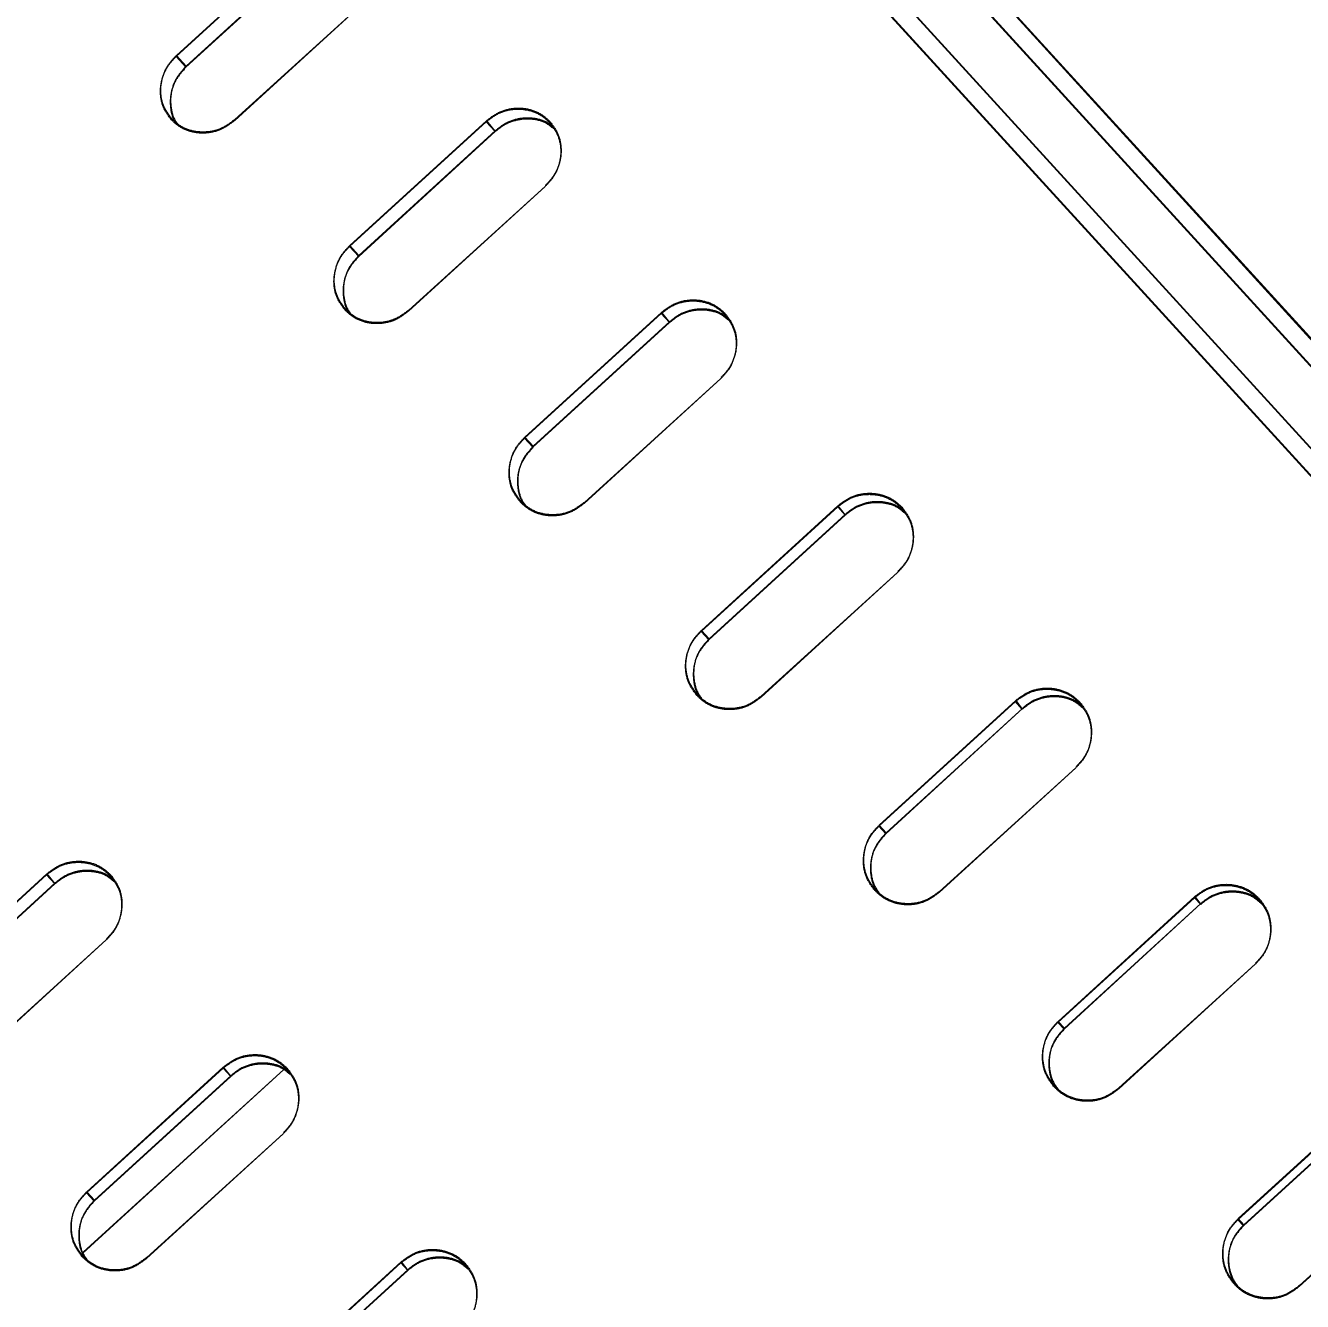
# Model space of a CAD drawing. Header units: millimetres. Extents: x -71377 to 516042, y -145869 to 441446.
# Drawn here: x 209384.9 to 209523, y 209928.9 to 210066.8 of the extents above; entities that cross this region are included whole.
import ezdxf

# ---------------------------------------------------------------- set-up
doc = ezdxf.new("R2010")
doc.units = ezdxf.units.MM
doc.header["$LTSCALE"] = 1000
doc.linetypes.add('_점선_M_', pattern=[3, 1.5, -1.5])
doc.linetypes.add('IMPORT-DASHEDX2 _4_', pattern=[152.4, 101.6, -50.8])
for name, color, linetype, lineweight in [('05', 5, 'IMPORT-DASHEDX2 _4_', 5), ('A-text-1', 3, 'Continuous', 5), ('AA_dash_M_', 7, '_점선_M_', 5), ('조경라인_dwg', 8, 'Continuous', 5)]:
    doc.layers.add(name, color=color, linetype=linetype, lineweight=lineweight)
doc.styles.add('나눔고딕_3', font='NanumGothic.ttf', dxfattribs={"height": 1400})

# ---------------------------------------------------------------- blocks, each defined once
blk = doc.blocks.new('조경라인_dwg-6847807-지반층 배치도')
at = {"layer": '05', "flags": 128}
for points in [[(209910.06, 209610.15), (209397.04, 210172.01), (209396.9, 210172.11), (209396.71, 210172.15), (209396.48, 210172.13), (209396.21, 210172.06), (209395.91, 210171.93), (209395.6, 210171.76), (209395.29, 210171.54), (209394.99, 210171.29), (209908.89, 209608.32), (209394.96, 210171.18), (209395.26, 210171.43), (209395.57, 210171.65), (209395.88, 210171.82), (209396.18, 210171.95), (209396.45, 210172.02), (209396.68, 210172.04), (209396.87, 210172), (209397.01, 210171.9), (209910.03, 209610.04)], [(209891.38, 209618.6), (209402.81, 210153.83), (209402.53, 210153.56), (209402.28, 210153.27), (209402.08, 210152.98), (209401.92, 210152.7), (209401.82, 210152.44), (209401.78, 210152.22), (209401.8, 210152.03), (209401.88, 210151.88), (209889.59, 209617.59), (209401.85, 210151.77), (209401.77, 210151.91), (209401.75, 210152.1), (209401.79, 210152.33), (209401.89, 210152.59), (209402.05, 210152.87), (209402.25, 210153.16), (209402.5, 210153.45), (209402.78, 210153.72), (209891.41, 209618.71)], [(209417.06, 210075.94), (209402.29, 210062.45), (209401.24, 210063.61), (209416.01, 210077.09), (209417.03, 210075.82), (209402.26, 210062.34), (209401.2, 210063.49), (209415.97, 210076.98), (209417.03, 210075.82)], [(209407.56, 210056.68), (209422.3, 210070.06), (209407.53, 210056.57)], [(209435.74, 210055.48), (209420.97, 210041.99), (209419.99, 210043.07), (209434.76, 210056.55), (209435.71, 210055.37), (209420.94, 210041.88), (209419.96, 210042.95), (209434.73, 210056.44), (209435.71, 210055.37)], [(209426.37, 210036.08), (209441.11, 210049.45), (209426.34, 210035.97)], [(209454.59, 210034.83), (209439.82, 210021.35), (209438.91, 210022.34), (209453.68, 210035.83), (209454.56, 210034.72), (209439.79, 210021.24), (209438.88, 210022.23), (209453.65, 210035.71), (209454.56, 210034.72)], [(209445.35, 210015.29), (209460.09, 210028.66), (209445.32, 210015.18)], [(209473.6, 210014.02), (209458.83, 210000.53), (209458, 210001.44), (209472.77, 210014.93), (209473.56, 210013.91), (209458.79, 210000.42), (209457.97, 210001.33), (209472.74, 210014.81), (209473.56, 210013.91)], [(209464.48, 209994.34), (209479.22, 210007.71), (209464.45, 209994.22)], [(209483.76, 209973.23), (209498.5, 209986.6), (209483.73, 209973.12)], [(209388.13, 209974.15), (209373.36, 209960.66), (209372.45, 209961.65), (209387.22, 209975.14), (209388.09, 209974.04), (209373.32, 209960.55), (209372.42, 209961.54), (209387.19, 209975.03), (209388.09, 209974.04)], [(209378.89, 209954.61), (209393.63, 209967.98), (209378.86, 209954.49)], [(209503.16, 209951.98), (209517.9, 209965.35), (209503.13, 209951.87)], [(209391.13, 209934.23), (209412.84, 209953.96), (209391.1, 209934.12)], [(209407.13, 209953.33), (209392.36, 209939.85), (209391.53, 209940.75), (209406.3, 209954.24), (209407.1, 209953.22), (209392.33, 209939.74), (209391.5, 209940.64), (209406.27, 209954.13), (209407.1, 209953.22)], [(209531.43, 209950.68), (209516.66, 209937.2), (209516.06, 209937.85), (209530.83, 209951.33), (209531.4, 209950.57), (209516.63, 209937.08), (209516.03, 209937.74), (209530.8, 209951.22), (209531.4, 209950.57)], [(209398.02, 209933.65), (209412.76, 209947.02), (209397.99, 209933.54)], [(209522.67, 209930.61), (209537.41, 209943.98), (209522.64, 209930.5)], [(209426.28, 209932.36), (209411.51, 209918.87), (209410.76, 209919.7), (209425.53, 209933.18), (209426.25, 209932.25), (209411.48, 209918.76), (209410.73, 209919.59), (209425.5, 209933.07), (209426.25, 209932.25)]]:
    blk.add_lwpolyline(points, dxfattribs=at)
for points in [[(209491.99, 209993.87), (209492.71, 209992.93), (209491.96, 209993.76), (209477.19, 209980.27), (209477.94, 209979.45), (209492.75, 209993.04), (209477.98, 209979.56), (209477.23, 209980.38)], [(209511.35, 209972.67), (209512, 209971.82), (209511.32, 209972.55), (209496.55, 209959.07), (209497.23, 209958.33), (209512.03, 209971.93), (209497.26, 209958.44), (209496.58, 209959.18)]]:
    blk.add_lwpolyline(points, close=True, dxfattribs=at)
at = {"layer": '05'}
for points, knots in [([(209400.67, 210056.66), (209400.36, 210057.09), (209399.73, 210057.94), (209399.42, 210059.56), (209399.64, 210061.2), (209400.3, 210062.56), (209400.95, 210063.23), (209401.2, 210063.49)], [0, 0, 0, 0, 0.21469, 0.429382, 0.644075, 0.858772, 1, 1, 1, 1]), ([(209400.7, 210056.78), (209400.39, 210057.2), (209399.76, 210058.05), (209399.45, 210059.67), (209399.67, 210061.31), (209400.33, 210062.67), (209400.98, 210063.34), (209401.24, 210063.61)], [0, 0, 0, 0, 0.21469, 0.429382, 0.644075, 0.858772, 1, 1, 1, 1]), ([(209402.26, 210062.34), (209401.88, 210061.92), (209401.12, 210061.09), (209400.55, 210059.48), (209400.53, 210057.85), (209400.85, 210056.7), (209401.22, 210056.21), (209401.27, 210056.15)], [0, 0, 0, 0, 0.240506, 0.481008, 0.721511, 0.962016, 1, 1, 1, 1]), ([(209402.29, 210062.45), (209401.91, 210062.03), (209401.15, 210061.2), (209400.58, 210059.59), (209400.57, 210057.96), (209400.89, 210056.82), (209401.25, 210056.33), (209401.3, 210056.26)], [0, 0, 0, 0, 0.240506, 0.481008, 0.721511, 0.962016, 1, 1, 1, 1]), ([(209434.76, 210056.55), (209435.21, 210056.89), (209436.11, 210057.57), (209437.77, 210057.98), (209439.41, 210057.86), (209440.75, 210057.28), (209441.39, 210056.67), (209441.64, 210056.43)], [0, 0, 0, 0, 0.214695, 0.429387, 0.644079, 0.858773, 1, 1, 1, 1]), ([(209407.53, 210056.57), (209407.08, 210056.23), (209406.18, 210055.55), (209404.52, 210055.14), (209402.89, 210055.25), (209401.55, 210055.82), (209400.92, 210056.42), (209400.67, 210056.66)], [0, 0, 0, 0, 0.214695, 0.429386, 0.644079, 0.858773, 1, 1, 1, 1]), ([(209407.56, 210056.68), (209407.11, 210056.34), (209406.21, 210055.66), (209404.56, 210055.25), (209402.92, 210055.36), (209401.59, 210055.93), (209400.95, 210056.54), (209400.7, 210056.78)], [0, 0, 0, 0, 0.214695, 0.429386, 0.644079, 0.858773, 1, 1, 1, 1]), ([(209434.73, 210056.44), (209435.18, 210056.78), (209436.08, 210057.46), (209437.73, 210057.87), (209439.38, 210057.75), (209440.72, 210057.17), (209441.36, 210056.56), (209441.61, 210056.32)], [0, 0, 0, 0, 0.214695, 0.429387, 0.644079, 0.858773, 1, 1, 1, 1]), ([(209442, 210055.69), (209441.78, 210055.88), (209441.16, 210056.41), (209439.79, 210056.77), (209438.14, 210056.71), (209436.72, 210056.18), (209436, 210055.6), (209435.71, 210055.37)], [0, 0, 0, 0, 0.127836, 0.366275, 0.604714, 0.843151, 1, 1, 1, 1]), ([(209442.03, 210055.81), (209441.82, 210055.99), (209441.19, 210056.52), (209439.82, 210056.88), (209438.17, 210056.83), (209436.75, 210056.29), (209436.03, 210055.71), (209435.74, 210055.48)], [0, 0, 0, 0, 0.127836, 0.366275, 0.604714, 0.843151, 1, 1, 1, 1]), ([(209441.61, 210056.32), (209441.93, 210055.89), (209442.56, 210055.03), (209442.88, 210053.4), (209442.67, 210051.75), (209442.01, 210050.39), (209441.37, 210049.72), (209441.11, 210049.45)], [0, 0, 0, 0, 0.214694, 0.429386, 0.64408, 0.858771, 1, 1, 1, 1]), ([(209441.64, 210056.43), (209441.96, 210056), (209442.59, 210055.14), (209442.91, 210053.51), (209442.7, 210051.86), (209442.04, 210050.5), (209441.4, 210049.83), (209441.14, 210049.56)], [0, 0, 0, 0, 0.214694, 0.429386, 0.64408, 0.858771, 1, 1, 1, 1]), ([(209419.45, 210036.09), (209419.14, 210036.52), (209418.5, 210037.38), (209418.18, 210039.01), (209418.4, 210040.65), (209419.05, 210042.02), (209419.7, 210042.69), (209419.96, 210042.95)], [0, 0, 0, 0, 0.21469, 0.429383, 0.644074, 0.858772, 1, 1, 1, 1]), ([(209419.49, 210036.2), (209419.17, 210036.63), (209418.53, 210037.49), (209418.21, 210039.12), (209418.43, 210040.77), (209419.09, 210042.13), (209419.73, 210042.8), (209419.99, 210043.07)], [0, 0, 0, 0, 0.21469, 0.429383, 0.644074, 0.858772, 1, 1, 1, 1]), ([(209420.94, 210041.88), (209420.56, 210041.46), (209419.8, 210040.63), (209419.24, 210039.01), (209419.23, 210037.38), (209419.56, 210036.2), (209419.94, 210035.7), (209420.01, 210035.61)], [0, 0, 0, 0, 0.2382271, 0.4764499, 0.7146739, 0.9529002, 1, 1, 1, 1]), ([(209420.97, 210041.99), (209420.59, 210041.58), (209419.83, 210040.74), (209419.27, 210039.13), (209419.26, 210037.49), (209419.59, 210036.32), (209419.98, 210035.81), (209420.04, 210035.72)], [0, 0, 0, 0, 0.2382271, 0.4764499, 0.7146739, 0.9529002, 1, 1, 1, 1]), ([(209426.34, 210035.97), (209425.89, 210035.63), (209424.99, 210034.94), (209423.33, 210034.54), (209421.69, 210034.66), (209420.35, 210035.24), (209419.71, 210035.85), (209419.45, 210036.09)], [0, 0, 0, 0, 0.214695, 0.429386, 0.644078, 0.858773, 1, 1, 1, 1]), ([(209426.37, 210036.08), (209425.92, 210035.74), (209425.02, 210035.06), (209423.36, 210034.65), (209421.72, 210034.77), (209420.38, 210035.35), (209419.74, 210035.96), (209419.49, 210036.2)], [0, 0, 0, 0, 0.214695, 0.429386, 0.644078, 0.858773, 1, 1, 1, 1]), ([(209453.65, 210035.71), (209454.1, 210036.05), (209455, 210036.73), (209456.67, 210037.14), (209458.32, 210037.01), (209459.66, 210036.42), (209460.31, 210035.81), (209460.56, 210035.56)], [0, 0, 0, 0, 0.214695, 0.429386, 0.644079, 0.858773, 1, 1, 1, 1]), ([(209453.68, 210035.83), (209454.14, 210036.17), (209455.04, 210036.85), (209456.7, 210037.25), (209458.35, 210037.12), (209459.69, 210036.53), (209460.34, 210035.92), (209460.59, 210035.67)], [0, 0, 0, 0, 0.214695, 0.429386, 0.644079, 0.858773, 1, 1, 1, 1]), ([(209460.93, 210034.99), (209460.69, 210035.19), (209460.05, 210035.74), (209458.65, 210036.12), (209456.99, 210036.07), (209455.57, 210035.54), (209454.84, 210034.95), (209454.56, 210034.72)], [0, 0, 0, 0, 0.135951, 0.372171, 0.608392, 0.84461, 1, 1, 1, 1]), ([(209460.96, 210035.1), (209460.72, 210035.3), (209460.08, 210035.85), (209458.68, 210036.23), (209457.03, 210036.18), (209455.6, 210035.65), (209454.88, 210035.07), (209454.59, 210034.83)], [0, 0, 0, 0, 0.135951, 0.372171, 0.608392, 0.84461, 1, 1, 1, 1]), ([(209460.56, 210035.56), (209460.88, 210035.13), (209461.52, 210034.26), (209461.85, 210032.62), (209461.64, 210030.97), (209460.99, 210029.6), (209460.35, 210028.93), (209460.09, 210028.66)], [0, 0, 0, 0, 0.214694, 0.429386, 0.64408, 0.858771, 1, 1, 1, 1]), ([(209460.59, 210035.67), (209460.91, 210035.24), (209461.56, 210034.37), (209461.88, 210032.74), (209461.68, 210031.08), (209461.02, 210029.71), (209460.38, 210029.04), (209460.12, 210028.78)], [0, 0, 0, 0, 0.214694, 0.429386, 0.64408, 0.858771, 1, 1, 1, 1]), ([(209438.41, 210015.33), (209438.09, 210015.77), (209437.44, 210016.63), (209437.12, 210018.27), (209437.33, 210019.92), (209437.98, 210021.29), (209438.63, 210021.96), (209438.88, 210022.23)], [0, 0, 0, 0, 0.214691, 0.429382, 0.644075, 0.858772, 1, 1, 1, 1]), ([(209438.44, 210015.45), (209438.12, 210015.88), (209437.48, 210016.75), (209437.15, 210018.38), (209437.36, 210020.03), (209438.01, 210021.4), (209438.66, 210022.07), (209438.91, 210022.34)], [0, 0, 0, 0, 0.214691, 0.429382, 0.644075, 0.858772, 1, 1, 1, 1]), ([(209439.79, 210021.24), (209439.41, 210020.82), (209438.65, 210019.98), (209438.09, 210018.36), (209438.09, 210016.72), (209438.44, 210015.52), (209438.84, 210014.99), (209438.92, 210014.89)], [0, 0, 0, 0, 0.23603, 0.472056, 0.708082, 0.944111, 1, 1, 1, 1]), ([(209439.82, 210021.35), (209439.44, 210020.93), (209438.68, 210020.1), (209438.13, 210018.48), (209438.12, 210016.83), (209438.47, 210015.63), (209438.87, 210015.1), (209438.95, 210015)], [0, 0, 0, 0, 0.23603, 0.472056, 0.708082, 0.944111, 1, 1, 1, 1]), ([(209445.32, 210015.18), (209444.87, 210014.84), (209443.97, 210014.16), (209442.31, 210013.76), (209440.65, 210013.89), (209439.31, 210014.48), (209438.66, 210015.09), (209438.41, 210015.33)], [0, 0, 0, 0, 0.214695, 0.429387, 0.644079, 0.858773, 1, 1, 1, 1]), ([(209445.35, 210015.29), (209444.9, 210014.95), (209444, 210014.27), (209442.34, 210013.87), (209440.68, 210014), (209439.34, 210014.59), (209438.69, 210015.2), (209438.44, 210015.45)], [0, 0, 0, 0, 0.214695, 0.429387, 0.644079, 0.858773, 1, 1, 1, 1]), ([(209472.74, 210014.81), (209473.19, 210015.15), (209474.09, 210015.83), (209475.75, 210016.23), (209477.41, 210016.09), (209478.76, 210015.5), (209479.41, 210014.88), (209479.67, 210014.64)], [0, 0, 0, 0, 0.214695, 0.429387, 0.644079, 0.858773, 1, 1, 1, 1]), ([(209472.77, 210014.93), (209473.22, 210015.27), (209474.12, 210015.95), (209475.78, 210016.34), (209477.44, 210016.21), (209478.8, 210015.61), (209479.44, 210014.99), (209479.7, 210014.75)], [0, 0, 0, 0, 0.214695, 0.429387, 0.644079, 0.858773, 1, 1, 1, 1]), ([(209480, 210014.11), (209479.75, 210014.33), (209479.09, 210014.9), (209477.67, 210015.29), (209476, 210015.25), (209474.58, 210014.72), (209473.85, 210014.14), (209473.56, 210013.91)], [0, 0, 0, 0, 0.143789, 0.377866, 0.611944, 0.84602, 1, 1, 1, 1]), ([(209480.03, 210014.22), (209479.78, 210014.44), (209479.12, 210015.01), (209477.7, 210015.4), (209476.04, 210015.36), (209474.61, 210014.83), (209473.88, 210014.25), (209473.6, 210014.02)], [0, 0, 0, 0, 0.143789, 0.377866, 0.611944, 0.84602, 1, 1, 1, 1]), ([(209479.67, 210014.64), (209479.99, 210014.2), (209480.64, 210013.33), (209480.98, 210011.68), (209480.77, 210010.02), (209480.13, 210008.65), (209479.48, 210007.98), (209479.22, 210007.71)], [0, 0, 0, 0, 0.214693, 0.429386, 0.64408, 0.858771, 1, 1, 1, 1]), ([(209479.7, 210014.75), (209480.02, 210014.31), (209480.67, 210013.44), (209481.01, 210011.79), (209480.81, 210010.13), (209480.16, 210008.76), (209479.51, 210008.09), (209479.25, 210007.82)], [0, 0, 0, 0, 0.214693, 0.429386, 0.64408, 0.858771, 1, 1, 1, 1]), ([(209457.52, 209994.41), (209457.19, 209994.84), (209456.54, 209995.72), (209456.21, 209997.36), (209456.41, 209999.02), (209457.06, 210000.39), (209457.71, 210001.06), (209457.97, 210001.33)], [0, 0, 0, 0, 0.21469, 0.429382, 0.644075, 0.858772, 1, 1, 1, 1]), ([(209457.55, 209994.52), (209457.22, 209994.96), (209456.58, 209995.83), (209456.24, 209997.47), (209456.44, 209999.13), (209457.09, 210000.5), (209457.74, 210001.17), (209458, 210001.44)], [0, 0, 0, 0, 0.21469, 0.429382, 0.644075, 0.858772, 1, 1, 1, 1]), ([(209458.79, 210000.42), (209458.42, 210000), (209457.66, 209999.17), (209457.11, 209997.54), (209457.1, 209995.89), (209457.47, 209994.67), (209457.89, 209994.12), (209457.98, 209994)], [0, 0, 0, 0, 0.233908, 0.467812, 0.701717, 0.935624, 1, 1, 1, 1]), ([(209458.83, 210000.53), (209458.45, 210000.11), (209457.69, 209999.28), (209457.14, 209997.65), (209457.14, 209996), (209457.51, 209994.78), (209457.92, 209994.23), (209458.01, 209994.11)], [0, 0, 0, 0, 0.233908, 0.467812, 0.701717, 0.935624, 1, 1, 1, 1]), ([(209464.48, 209994.34), (209464.03, 209994), (209463.13, 209993.32), (209461.47, 209992.92), (209459.81, 209993.06), (209458.45, 209993.65), (209457.8, 209994.27), (209457.55, 209994.52)], [0, 0, 0, 0, 0.214695, 0.429386, 0.644079, 0.858773, 1, 1, 1, 1]), ([(209491.96, 209993.76), (209492.41, 209994.1), (209493.32, 209994.77), (209494.99, 209995.17), (209496.65, 209995.02), (209498.01, 209994.42), (209498.66, 209993.8), (209498.92, 209993.55)], [0, 0, 0, 0, 0.214695, 0.429386, 0.644079, 0.858773, 1, 1, 1, 1]), ([(209491.99, 209993.87), (209492.45, 209994.21), (209493.35, 209994.89), (209495.02, 209995.28), (209496.68, 209995.14), (209498.04, 209994.53), (209498.69, 209993.91), (209498.95, 209993.66)], [0, 0, 0, 0, 0.214695, 0.429386, 0.644079, 0.858773, 1, 1, 1, 1]), ([(209464.45, 209994.22), (209464, 209993.88), (209463.1, 209993.2), (209461.43, 209992.81), (209459.77, 209992.95), (209458.42, 209993.54), (209457.77, 209994.16), (209457.52, 209994.41)], [0, 0, 0, 0, 0.214695, 0.429386, 0.644079, 0.858773, 1, 1, 1, 1]), ([(209499.22, 209993.07), (209498.95, 209993.31), (209498.27, 209993.9), (209496.83, 209994.31), (209495.16, 209994.27), (209493.73, 209993.75), (209493, 209993.16), (209492.71, 209992.93)], [0, 0, 0, 0, 0.151374, 0.383378, 0.615382, 0.847384, 1, 1, 1, 1]), ([(209499.25, 209993.19), (209498.99, 209993.42), (209498.3, 209994.01), (209496.86, 209994.42), (209495.19, 209994.38), (209493.76, 209993.86), (209493.03, 209993.28), (209492.75, 209993.04)], [0, 0, 0, 0, 0.151374, 0.383378, 0.615382, 0.847384, 1, 1, 1, 1]), ([(209498.92, 209993.55), (209499.25, 209993.11), (209499.9, 209992.23), (209500.24, 209990.58), (209500.04, 209988.91), (209499.4, 209987.54), (209498.75, 209986.87), (209498.5, 209986.6)], [0, 0, 0, 0, 0.214693, 0.429386, 0.64408, 0.858771, 1, 1, 1, 1]), ([(209498.95, 209993.66), (209499.28, 209993.22), (209499.93, 209992.35), (209500.27, 209990.69), (209500.08, 209989.03), (209499.43, 209987.65), (209498.78, 209986.98), (209498.53, 209986.71)], [0, 0, 0, 0, 0.214693, 0.429386, 0.64408, 0.858771, 1, 1, 1, 1]), ([(209476.77, 209973.32), (209476.44, 209973.76), (209475.79, 209974.64), (209475.44, 209976.29), (209475.64, 209977.96), (209476.29, 209979.33), (209476.94, 209980), (209477.19, 209980.27)], [0, 0, 0, 0, 0.214691, 0.429382, 0.644075, 0.858772, 1, 1, 1, 1]), ([(209476.8, 209973.44), (209476.47, 209973.87), (209475.82, 209974.75), (209475.48, 209976.41), (209475.68, 209978.07), (209476.32, 209979.45), (209476.97, 209980.12), (209477.23, 209980.38)], [0, 0, 0, 0, 0.214691, 0.429382, 0.644075, 0.858772, 1, 1, 1, 1]), ([(209477.94, 209979.45), (209477.57, 209979.03), (209476.81, 209978.19), (209476.26, 209976.56), (209476.26, 209974.9), (209476.65, 209973.66), (209477.09, 209973.09), (209477.19, 209972.96)], [0, 0, 0, 0, 0.231854, 0.463704, 0.695555, 0.927408, 1, 1, 1, 1]), ([(209477.98, 209979.56), (209477.6, 209979.14), (209476.84, 209978.3), (209476.29, 209976.68), (209476.3, 209975.01), (209476.68, 209973.77), (209477.12, 209973.2), (209477.22, 209973.07)], [0, 0, 0, 0, 0.231854, 0.463704, 0.695555, 0.927408, 1, 1, 1, 1]), ([(209387.22, 209975.14), (209387.67, 209975.48), (209388.57, 209976.16), (209390.23, 209976.56), (209391.88, 209976.43), (209393.23, 209975.85), (209393.87, 209975.23), (209394.13, 209974.99)], [0, 0, 0, 0, 0.214692, 0.429386, 0.644079, 0.858773, 1, 1, 1, 1]), ([(209387.19, 209975.03), (209387.64, 209975.37), (209388.54, 209976.05), (209390.2, 209976.45), (209391.85, 209976.32), (209393.2, 209975.73), (209393.84, 209975.12), (209394.1, 209974.88)], [0, 0, 0, 0, 0.214692, 0.429386, 0.644079, 0.858773, 1, 1, 1, 1]), ([(209394.46, 209974.3), (209394.23, 209974.5), (209393.58, 209975.06), (209392.19, 209975.43), (209390.53, 209975.38), (209389.11, 209974.85), (209388.38, 209974.27), (209388.09, 209974.04)], [0, 0, 0, 0, 0.1359502, 0.3721691, 0.608389, 0.8446109, 1, 1, 1, 1]), ([(209394.49, 209974.41), (209394.26, 209974.61), (209393.62, 209975.17), (209392.22, 209975.54), (209390.56, 209975.49), (209389.14, 209974.96), (209388.41, 209974.38), (209388.13, 209974.15)], [0, 0, 0, 0, 0.1359502, 0.3721691, 0.608389, 0.8446109, 1, 1, 1, 1]), ([(209394.1, 209974.88), (209394.42, 209974.44), (209395.06, 209973.58), (209395.39, 209971.94), (209395.18, 209970.29), (209394.53, 209968.91), (209393.88, 209968.24), (209393.63, 209967.98)], [0, 0, 0, 0, 0.214692, 0.429385, 0.644077, 0.858772, 1, 1, 1, 1]), ([(209394.13, 209974.99), (209394.45, 209974.56), (209395.09, 209973.69), (209395.42, 209972.05), (209395.21, 209970.4), (209394.56, 209969.03), (209393.91, 209968.36), (209393.66, 209968.09)], [0, 0, 0, 0, 0.214692, 0.429385, 0.644077, 0.858772, 1, 1, 1, 1]), ([(209511.32, 209972.55), (209511.77, 209972.89), (209512.68, 209973.57), (209514.35, 209973.96), (209516.02, 209973.81), (209517.38, 209973.2), (209518.04, 209972.58), (209518.3, 209972.33)], [0, 0, 0, 0, 0.214695, 0.429387, 0.644079, 0.858774, 1, 1, 1, 1]), ([(209511.35, 209972.67), (209511.8, 209973), (209512.71, 209973.68), (209514.38, 209974.07), (209516.05, 209973.92), (209517.42, 209973.32), (209518.07, 209972.69), (209518.33, 209972.44)], [0, 0, 0, 0, 0.214695, 0.429387, 0.644079, 0.858774, 1, 1, 1, 1]), ([(209483.73, 209973.12), (209483.27, 209972.78), (209482.37, 209972.1), (209480.7, 209971.7), (209479.04, 209971.85), (209477.68, 209972.45), (209477.02, 209973.08), (209476.77, 209973.32)], [0, 0, 0, 0, 0.214695, 0.429387, 0.644079, 0.858773, 1, 1, 1, 1]), ([(209483.76, 209973.23), (209483.31, 209972.89), (209482.4, 209972.21), (209480.73, 209971.82), (209479.07, 209971.96), (209477.71, 209972.56), (209477.06, 209973.19), (209476.8, 209973.44)], [0, 0, 0, 0, 0.214695, 0.429387, 0.644079, 0.858773, 1, 1, 1, 1]), ([(209518.57, 209971.9), (209518.29, 209972.15), (209517.59, 209972.76), (209516.12, 209973.18), (209514.44, 209973.15), (209513.01, 209972.63), (209512.28, 209972.05), (209512, 209971.82)], [0, 0, 0, 0, 0.158727, 0.388721, 0.618715, 0.848706, 1, 1, 1, 1]), ([(209518.6, 209972.01), (209518.32, 209972.26), (209517.62, 209972.87), (209516.15, 209973.29), (209514.47, 209973.26), (209513.04, 209972.74), (209512.32, 209972.16), (209512.03, 209971.93)], [0, 0, 0, 0, 0.158727, 0.388721, 0.618715, 0.848706, 1, 1, 1, 1]), ([(209518.3, 209972.33), (209518.63, 209971.88), (209519.29, 209971), (209519.63, 209969.34), (209519.44, 209967.67), (209518.8, 209966.29), (209518.15, 209965.62), (209517.9, 209965.35)], [0, 0, 0, 0, 0.214693, 0.429386, 0.64408, 0.858771, 1, 1, 1, 1]), ([(209518.33, 209972.44), (209518.66, 209972), (209519.32, 209971.11), (209519.67, 209969.45), (209519.47, 209967.78), (209518.83, 209966.4), (209518.18, 209965.73), (209517.93, 209965.47)], [0, 0, 0, 0, 0.214693, 0.429386, 0.64408, 0.858771, 1, 1, 1, 1]), ([(209496.15, 209952.1), (209495.82, 209952.54), (209495.16, 209953.42), (209494.81, 209955.08), (209495.01, 209956.75), (209495.65, 209958.13), (209496.3, 209958.8), (209496.55, 209959.07)], [0, 0, 0, 0, 0.214691, 0.429382, 0.644075, 0.858772, 1, 1, 1, 1]), ([(209496.18, 209952.21), (209495.85, 209952.65), (209495.19, 209953.54), (209494.84, 209955.2), (209495.04, 209956.86), (209495.68, 209958.24), (209496.33, 209958.91), (209496.58, 209959.18)], [0, 0, 0, 0, 0.214691, 0.429382, 0.644075, 0.858772, 1, 1, 1, 1]), ([(209497.23, 209958.33), (209496.85, 209957.91), (209496.09, 209957.07), (209495.55, 209955.44), (209495.55, 209953.77), (209495.96, 209952.5), (209496.41, 209951.92), (209496.52, 209951.77)], [0, 0, 0, 0, 0.2298627, 0.4597212, 0.6895803, 0.9194426, 1, 1, 1, 1]), ([(209497.26, 209958.44), (209496.88, 209958.02), (209496.12, 209957.19), (209495.58, 209955.55), (209495.59, 209953.88), (209495.99, 209952.62), (209496.44, 209952.03), (209496.56, 209951.88)], [0, 0, 0, 0, 0.2298627, 0.4597212, 0.6895803, 0.9194426, 1, 1, 1, 1]), ([(209406.27, 209954.13), (209406.72, 209954.47), (209407.63, 209955.15), (209409.29, 209955.55), (209410.95, 209955.41), (209412.3, 209954.81), (209412.95, 209954.2), (209413.21, 209953.95)], [0, 0, 0, 0, 0.214692, 0.429386, 0.644078, 0.858773, 1, 1, 1, 1]), ([(209406.3, 209954.24), (209406.76, 209954.58), (209407.66, 209955.26), (209409.32, 209955.66), (209410.98, 209955.52), (209412.33, 209954.93), (209412.98, 209954.31), (209413.24, 209954.06)], [0, 0, 0, 0, 0.214692, 0.429386, 0.644078, 0.858773, 1, 1, 1, 1]), ([(209413.54, 209953.42), (209413.29, 209953.64), (209412.63, 209954.21), (209411.21, 209954.6), (209409.54, 209954.56), (209408.11, 209954.04), (209407.39, 209953.45), (209407.1, 209953.22)], [0, 0, 0, 0, 0.143788, 0.377865, 0.611942, 0.846021, 1, 1, 1, 1]), ([(209413.57, 209953.53), (209413.32, 209953.75), (209412.66, 209954.32), (209411.24, 209954.72), (209409.57, 209954.67), (209408.15, 209954.15), (209407.42, 209953.56), (209407.13, 209953.33)], [0, 0, 0, 0, 0.143788, 0.377865, 0.611942, 0.846021, 1, 1, 1, 1]), ([(209413.21, 209953.95), (209413.53, 209953.51), (209414.18, 209952.64), (209414.51, 209950.99), (209414.31, 209949.33), (209413.66, 209947.96), (209413.02, 209947.29), (209412.76, 209947.02)], [0, 0, 0, 0, 0.214692, 0.429384, 0.644077, 0.858772, 1, 1, 1, 1]), ([(209413.24, 209954.06), (209413.56, 209953.63), (209414.21, 209952.75), (209414.55, 209951.11), (209414.34, 209949.45), (209413.69, 209948.07), (209413.05, 209947.4), (209412.79, 209947.14)], [0, 0, 0, 0, 0.214692, 0.429384, 0.644077, 0.858772, 1, 1, 1, 1]), ([(209503.13, 209951.87), (209502.68, 209951.53), (209501.77, 209950.85), (209500.1, 209950.46), (209498.43, 209950.61), (209497.06, 209951.22), (209496.41, 209951.85), (209496.15, 209952.1)], [0, 0, 0, 0, 0.214695, 0.429386, 0.644079, 0.858773, 1, 1, 1, 1]), ([(209503.16, 209951.98), (209502.71, 209951.64), (209501.8, 209950.96), (209500.13, 209950.57), (209498.46, 209950.72), (209497.09, 209951.33), (209496.44, 209951.96), (209496.18, 209952.21)], [0, 0, 0, 0, 0.214695, 0.429386, 0.644079, 0.858773, 1, 1, 1, 1]), ([(209391.05, 209933.72), (209390.73, 209934.16), (209390.08, 209935.03), (209389.75, 209936.68), (209389.95, 209938.33), (209390.6, 209939.71), (209391.25, 209940.38), (209391.5, 209940.64)], [0, 0, 0, 0, 0.214692, 0.429385, 0.644077, 0.858772, 1, 1, 1, 1]), ([(209391.08, 209933.83), (209390.76, 209934.27), (209390.11, 209935.14), (209389.78, 209936.79), (209389.98, 209938.45), (209390.63, 209939.82), (209391.28, 209940.49), (209391.53, 209940.75)], [0, 0, 0, 0, 0.214692, 0.429385, 0.644077, 0.858772, 1, 1, 1, 1]), ([(209392.33, 209939.74), (209391.95, 209939.32), (209391.19, 209938.48), (209390.64, 209936.86), (209390.64, 209935.2), (209391.01, 209933.98), (209391.43, 209933.43), (209391.52, 209933.32)], [0, 0, 0, 0, 0.233908, 0.467811, 0.701718, 0.935624, 1, 1, 1, 1]), ([(209392.36, 209939.85), (209391.98, 209939.43), (209391.23, 209938.59), (209390.67, 209936.97), (209390.67, 209935.31), (209391.04, 209934.09), (209391.46, 209933.55), (209391.55, 209933.43)], [0, 0, 0, 0, 0.233908, 0.467811, 0.701718, 0.935624, 1, 1, 1, 1]), ([(209515.67, 209930.86), (209515.34, 209931.3), (209514.68, 209932.19), (209514.33, 209933.86), (209514.52, 209935.53), (209515.16, 209936.91), (209515.8, 209937.58), (209516.06, 209937.85)], [0, 0, 0, 0, 0.214691, 0.429382, 0.644075, 0.858772, 1, 1, 1, 1]), ([(209515.64, 209930.75), (209515.31, 209931.19), (209514.65, 209932.08), (209514.3, 209933.74), (209514.49, 209935.42), (209515.13, 209936.8), (209515.77, 209937.47), (209516.03, 209937.74)], [0, 0, 0, 0, 0.214691, 0.429382, 0.644075, 0.858772, 1, 1, 1, 1]), ([(209516.63, 209937.08), (209516.25, 209936.66), (209515.49, 209935.83), (209514.95, 209934.19), (209514.96, 209932.52), (209515.38, 209931.22), (209515.85, 209930.62), (209515.98, 209930.45)], [0, 0, 0, 0, 0.227928, 0.455852, 0.683777, 0.911704, 1, 1, 1, 1]), ([(209516.66, 209937.2), (209516.28, 209936.78), (209515.52, 209935.94), (209514.98, 209934.3), (209514.99, 209932.63), (209515.41, 209931.34), (209515.88, 209930.73), (209516.01, 209930.57)], [0, 0, 0, 0, 0.227928, 0.455852, 0.683777, 0.911704, 1, 1, 1, 1]), ([(209397.99, 209933.54), (209397.54, 209933.2), (209396.64, 209932.52), (209394.97, 209932.12), (209393.31, 209932.26), (209391.96, 209932.86), (209391.31, 209933.48), (209391.05, 209933.72)], [0, 0, 0, 0, 0.214695, 0.429386, 0.64408, 0.858773, 1, 1, 1, 1]), ([(209398.02, 209933.65), (209397.57, 209933.31), (209396.67, 209932.63), (209395, 209932.23), (209393.34, 209932.37), (209391.99, 209932.97), (209391.34, 209933.59), (209391.08, 209933.83)], [0, 0, 0, 0, 0.214695, 0.429386, 0.64408, 0.858773, 1, 1, 1, 1]), ([(209425.5, 209933.07), (209425.95, 209933.41), (209426.85, 209934.09), (209428.52, 209934.48), (209430.19, 209934.34), (209431.55, 209933.74), (209432.2, 209933.11), (209432.46, 209932.87)], [0, 0, 0, 0, 0.214692, 0.429386, 0.644078, 0.858773, 1, 1, 1, 1]), ([(209425.53, 209933.18), (209425.98, 209933.52), (209426.89, 209934.2), (209428.55, 209934.6), (209430.22, 209934.45), (209431.58, 209933.85), (209432.23, 209933.23), (209432.49, 209932.98)], [0, 0, 0, 0, 0.214692, 0.429386, 0.644078, 0.858773, 1, 1, 1, 1]), ([(209432.79, 209932.5), (209432.52, 209932.73), (209431.84, 209933.33), (209430.4, 209933.73), (209428.73, 209933.69), (209427.3, 209933.17), (209426.57, 209932.59), (209426.28, 209932.36)], [0, 0, 0, 0, 0.151373, 0.3833758, 0.6153793, 0.8473846, 1, 1, 1, 1]), ([(209432.76, 209932.39), (209432.49, 209932.62), (209431.81, 209933.21), (209430.37, 209933.62), (209428.7, 209933.58), (209427.27, 209933.06), (209426.54, 209932.48), (209426.25, 209932.25)], [0, 0, 0, 0, 0.151373, 0.3833758, 0.6153793, 0.8473846, 1, 1, 1, 1]), ([(209432.46, 209932.87), (209432.78, 209932.43), (209433.44, 209931.55), (209433.78, 209929.89), (209433.58, 209928.23), (209432.94, 209926.85), (209432.29, 209926.18), (209432.03, 209925.92)], [0, 0, 0, 0, 0.214692, 0.429384, 0.644077, 0.858772, 1, 1, 1, 1]), ([(209432.49, 209932.98), (209432.81, 209932.54), (209433.47, 209931.66), (209433.81, 209930.01), (209433.61, 209928.34), (209432.97, 209926.96), (209432.32, 209926.29), (209432.06, 209926.03)], [0, 0, 0, 0, 0.214692, 0.429384, 0.644077, 0.858772, 1, 1, 1, 1]), ([(209522.64, 209930.5), (209522.19, 209930.16), (209521.29, 209929.48), (209519.61, 209929.09), (209517.93, 209929.25), (209516.56, 209929.86), (209515.9, 209930.5), (209515.64, 209930.75)], [0, 0, 0, 0, 0.214695, 0.429386, 0.644078, 0.858773, 1, 1, 1, 1]), ([(209522.67, 209930.61), (209522.22, 209930.27), (209521.32, 209929.59), (209519.64, 209929.21), (209517.97, 209929.36), (209516.59, 209929.98), (209515.93, 209930.61), (209515.67, 209930.86)], [0, 0, 0, 0, 0.214695, 0.429386, 0.644078, 0.858773, 1, 1, 1, 1])]:
    blk.add_open_spline(points, degree=3, knots=knots, dxfattribs=at)

msp = doc.modelspace()

# ---------------------------------------------------------------- linework, layer by layer
at = {"layer": 'AA_dash_M_'}
msp.add_line((241648.52, 239769.05), (100450.39, 108634.09), dxfattribs=at)

# ---------------------------------------------------------------- block references
at = {"layer": '조경라인_dwg', "rotation": 8.537736462515947e-07}
msp.add_blockref('조경라인_dwg-6847807-지반층 배치도', (0, 0), dxfattribs=at)

# ---------------------------------------------------------------- texts
at = {"layer": 'A-text-1', "char_height": 1400, "attachment_point": 1, "rotation": 313, "line_spacing_factor": 1.2, "style": '나눔고딕_3'}
for s, insert, width in [('\\pxt9.07143,18.14286,27.21429,36.28571,45.35714,54.42857,63.5,72.57143,81.64286,90.71429,99.78571,108.85714,117.92857,127,136.07143,145.14286,154.21429,163.28571,172.35714,181.42857,190.5,199.57143,208.64286,217.71429,226.78571,235.85714,244.92857,254,263.07143,272.14286,281.21429,290.28571;{관리사무소(B1F)}', (208777.65, 213987.49), 16901.643), ('\\pxt9.07143,18.14286,27.21429,36.28571,45.35714,54.42857,63.5,72.57143,81.64286,90.71429,99.78571,108.85714,117.92857,127,136.07143,145.14286,154.21429,163.28571,172.35714,181.42857,190.5,199.57143,208.64286,217.71429,226.78571,235.85714,244.92857,254,263.07143,272.14286,281.21429,290.28571;{근로자휴게실(B1F)}', (207122.02, 212331.85), 19076.981), ('\\pxt9.07143,18.14286,27.21429,36.28571,45.35714,54.42857,63.5,72.57143,81.64286,90.71429,99.78571,108.85714,117.92857,127,136.07143,145.14286,154.21429,163.28571,172.35714,181.42857,190.5,199.57143,208.64286,217.71429,226.78571,235.85714,244.92857,254,263.07143,272.14286,281.21429,290.28571;{피트니스센터(B1F)}', (205383.54, 210593.38), 19076.981)]:
    msp.add_mtext(s, dxfattribs=dict(at, insert=insert, width=width))

doc.saveas('drawing.dxf')
